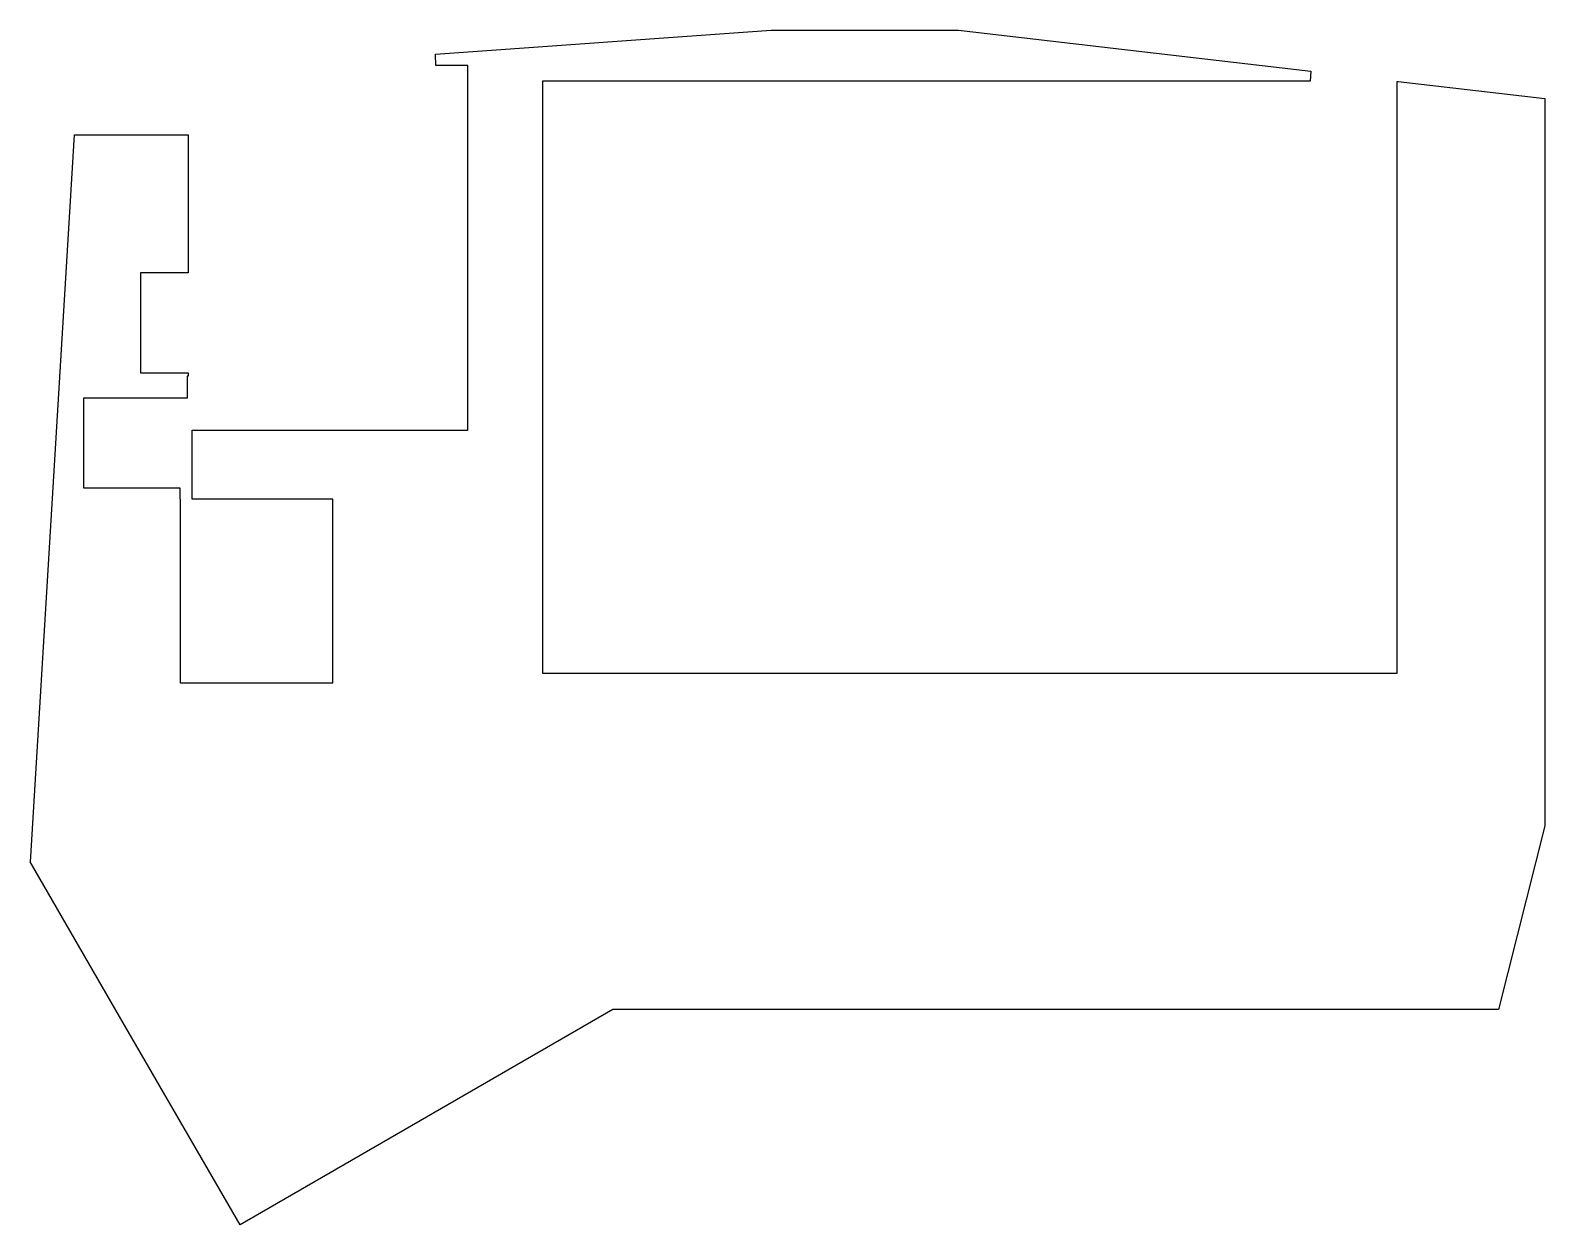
# Model space of a CAD drawing. Header units: millimetres. Extents: x 0 to 161, y 0 to 127.
import ezdxf

# ---------------------------------------------------------------- set-up
doc = ezdxf.new("R2010")
doc.units = ezdxf.units.MM
doc.layers.add('cut', color=7, linetype='Continuous')

msp = doc.modelspace()

# ---------------------------------------------------------------- linework, layer by layer
at = {"layer": 'cut'}
for p, q in [((43.15, 124.63), (78.88, 127.15)), ((78.88, 127.15), (98.83, 127.15)), ((98.83, 127.15), (136.34, 122.8)), ((43.19, 123.39), (43.15, 124.63)), ((46.59, 123.39), (43.19, 123.39)), ((46.59, 84.58), (46.59, 123.39)), ((136.34, 122.8), (136.28, 121.73)), ((54.55, 121.73), (54.55, 58.73)), ((136.28, 121.73), (54.55, 121.73)), ((145.55, 121.71), (145.65, 121.71)), ((145.55, 58.73), (145.55, 121.71)), ((145.65, 121.72), (161.25, 119.91)), ((145.65, 121.71), (145.65, 121.72)), ((161.25, 119.91), (161.25, 42.45)), ((0.02, 38.63), (4.69, 116.02)), ((4.69, 116.02), (4.97, 116.02)), ((4.97, 116.04), (15.43, 116.04)), ((4.97, 116.02), (4.97, 116.04)), ((15.43, 116.04), (15.43, 116.02)), ((15.43, 116.02), (16.81, 116.02)), ((16.81, 116.02), (16.81, 101.34)), ((11.72, 101.34), (11.72, 90.69)), ((16.81, 101.34), (11.72, 101.34)), ((11.72, 90.69), (16.81, 90.69)), ((16.72, 90.32), (16.72, 87.99)), ((16.81, 90.32), (16.72, 90.32)), ((16.81, 90.69), (16.81, 90.32)), ((5.67, 87.99), (5.67, 78.44)), ((16.72, 87.99), (5.67, 87.99)), ((17.22, 84.58), (46.59, 84.58)), ((17.22, 78.46), (17.22, 84.58)), ((5.67, 78.44), (15.93, 78.44)), ((15.93, 78.44), (15.93, 77.23)), ((17.24, 78.46), (17.22, 78.46)), ((17.24, 77.25), (17.24, 78.46)), ((15.93, 77.23), (15.95, 77.23)), ((15.95, 77.23), (15.95, 57.7)), ((32.2, 77.25), (17.24, 77.25)), ((32.2, 57.7), (32.2, 77.25)), ((54.55, 58.73), (145.55, 58.73)), ((15.95, 57.7), (32.2, 57.7)), ((161.25, 42.45), (156.34, 22.91)), ((0, 38.63), (0.02, 38.63)), ((10.03, 21.26), (0, 38.63)), ((62.04, 22.91), (22.35, 0)), ((156.34, 22.91), (62.04, 22.91)), ((22.35, 0), (10.03, 21.26))]:
    msp.add_line(p, q, dxfattribs=at)

doc.saveas('drawing.dxf')
